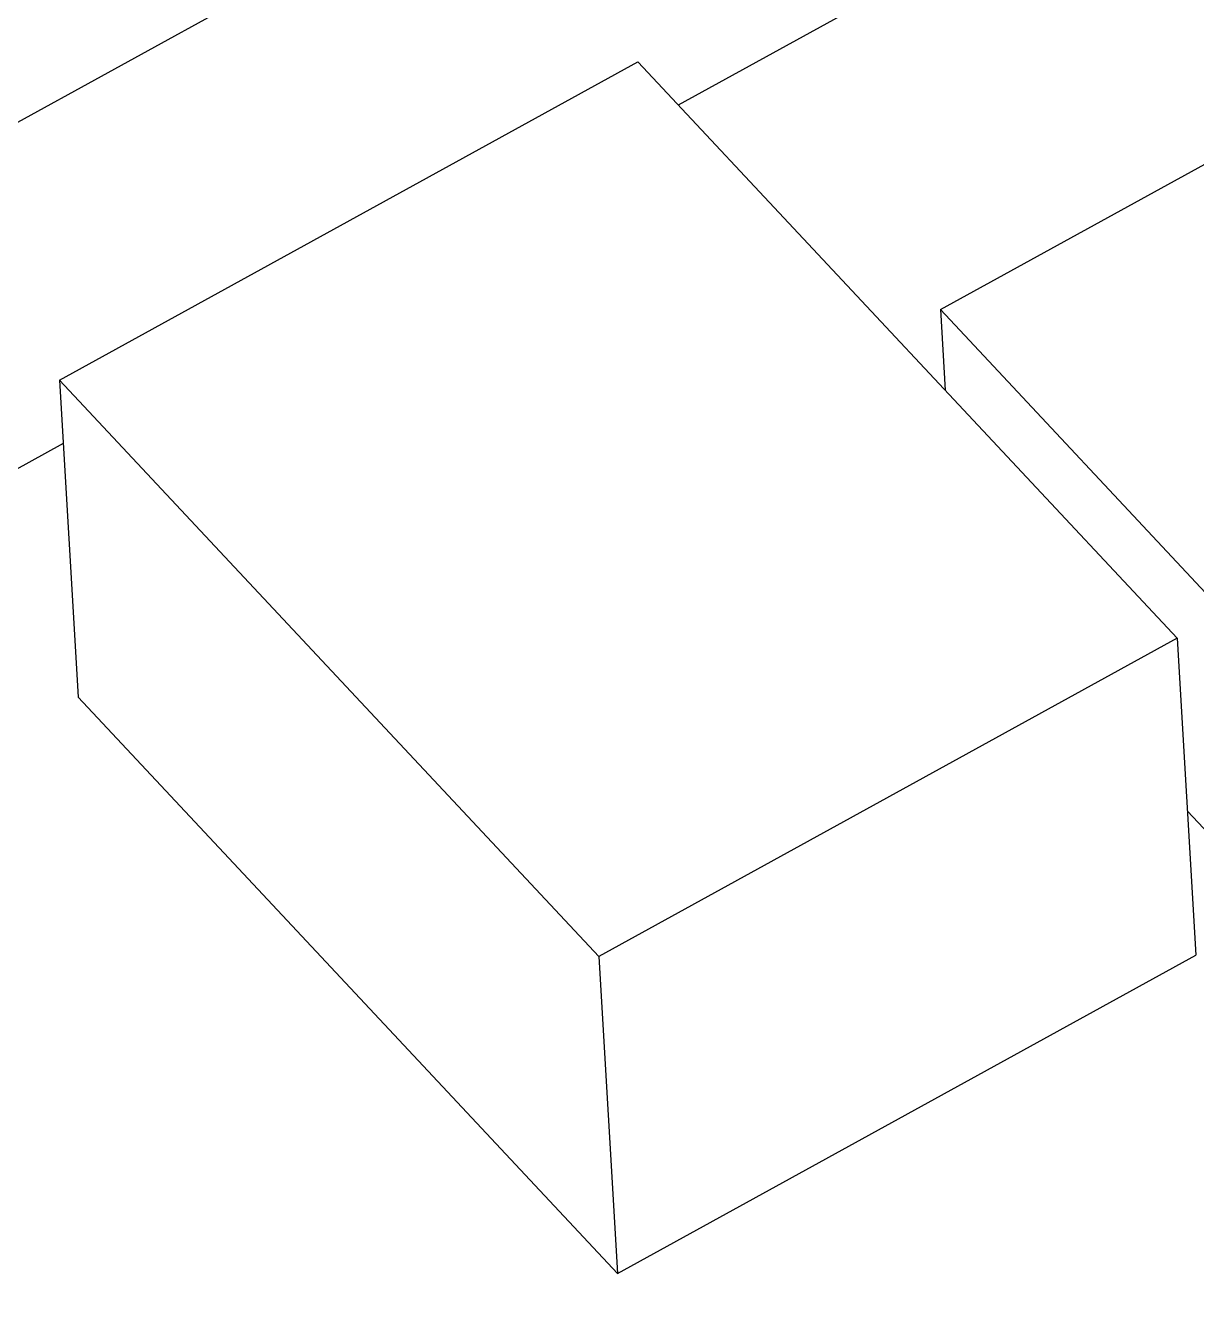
# Model space of a CAD drawing. Header units: millimetres. Extents: x 1514 to 2054, y 119 to 530.
# Drawn here: x 1769.77 to 1774.59, y 324.39 to 329.67 of the extents above; entities that cross this region are included whole.
import ezdxf

# ---------------------------------------------------------------- set-up
doc = ezdxf.new("R2010")
doc.units = ezdxf.units.MM
doc.header["$LTSCALE"] = 30.734
doc.layers.get('0').update_dxf_attribs({"linetype": 'CONTINUOUS'})

msp = doc.modelspace()

# ---------------------------------------------------------------- linework, layer by layer
at = {"color": 7}
for p, q in [((1784.0489, 335.7171), (1772.4599, 329.3399)), ((1774.8754, 332.0944), (1760.8836, 324.3949)), ((1769.9133, 328.2071), (1772.294, 329.5172)), ((1772.294, 329.5172), (1772.2945, 329.5171)), ((1772.2945, 329.5171), (1772.2944, 329.5167)), ((1772.2944, 329.5167), (1774.5131, 327.1451)), ((1772.2945, 329.5171), (1772.2945, 329.5166)), ((1773.5382, 328.4983), (1774.8525, 329.2215)), ((1773.5382, 328.4983), (1773.5578, 328.1662)), ((1775.3592, 326.5518), (1773.5382, 328.4983)), ((1769.9133, 328.2071), (1769.9903, 326.9022)), ((1772.1326, 325.8348), (1769.9133, 328.2071)), ((1769.9286, 327.947), (1765.3593, 325.4326)), ((1774.5131, 327.1451), (1772.1327, 325.8352)), ((1774.5131, 327.1451), (1774.5901, 325.8402)), ((1769.9903, 326.9022), (1772.2096, 324.5299)), ((1774.5551, 326.4333), (1775.4208, 325.5079)), ((1772.1327, 325.8352), (1772.1326, 325.8348)), ((1772.1327, 325.8352), (1772.2096, 324.5299)), ((1772.2097, 324.5303), (1774.5901, 325.8402)), ((1772.2096, 324.5299), (1772.2097, 324.5303))]:
    msp.add_line(p, q, dxfattribs=at)

doc.saveas('drawing.dxf')
